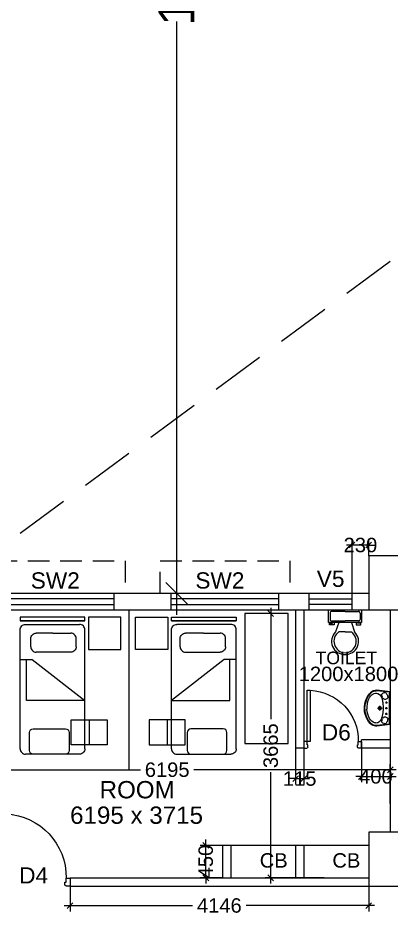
# Model space of a CAD drawing. Extents: x 7620542 to 7843793, y -6476226 to -6093835.
# Drawn here: x 7658558 to 7663738, y -6362932 to -6350490 of the extents above; entities that cross this region are included whole.
import ezdxf
from ezdxf.enums import TextEntityAlignment as Align

# ---------------------------------------------------------------- set-up
doc = ezdxf.new("R2010")
doc.units = 0
doc.header["$LTSCALE"] = 600
doc.header["$MEASUREMENT"] = 0
doc.header["$PDMODE"] = 35
for name, pattern in [('DASHED', [0.75, 0.5, -0.25]), ('HIDDEN', [0.375, 0.25, -0.125]), ('HIDDEN2', [0.1875, 0.125, -0.0625])]:
    doc.linetypes.add(name, pattern=pattern)
doc.layers.get('0').update_dxf_attribs({"linetype": 'CONTINUOUS'})
doc.layers.get('Defpoints').update_dxf_attribs({"linetype": 'CONTINUOUS'})
for name, color, linetype in [('Beds', 33, 'CONTINUOUS'), ('chajja', 7, 'CONTINUOUS'), ('Counter', 7, 'CONTINUOUS'), ('DIMEN', 5, 'CONTINUOUS'), ('DOOR', 32, 'CONTINUOUS'), ('Duct', 8, 'CONTINUOUS'), ('FURN', 32, 'CONTINUOUS'), ('joinery', 7, 'CONTINUOUS'), ('LA-column', 3, 'CONTINUOUS'), ('Room Dim', 1, 'CONTINUOUS'), ('TEXT', 6, 'CONTINUOUS'), ('Toi-Euip', 8, 'CONTINUOUS'), ('toi-fix', 46, 'CONTINUOUS'), ('Walls', 7, 'CONTINUOUS'), ('WIN', 151, 'CONTINUOUS'), ('Working Dim', 5, 'CONTINUOUS')]:
    doc.layers.add(name, color=color, linetype=linetype)
doc.styles.add('ari', font='arial.ttf')
doc.styles.add('ARIAL', font='arial.ttf')
doc.styles.get("Standard").update_dxf_attribs({"font": 'romans.shx'})
doc.linetypes.add('ZIGZAG', pattern='A,0.0001,-0.2,[131,ltypeshp.shx,S=0.2,R=0,X=-0.2,Y=0],-0.4,[131,ltypeshp.shx,S=0.2,R=180,X=0.2,Y=0],-0.2', length=0.8001)
doc.dimstyles.new('int. dim', dxfattribs={"dimtxt": 450, "dimasz": 80, "dimexe": 80, "dimexo": 0, "dimgap": 70, "dimtad": 0, "dimdec": 0, "dimzin": 12, "dimdsep": 46, "dimtxsty": 'ari', "dimblk": 'OBLIQUE', "dimcen": 2, "dimdle": 80, "dimclrd": 256, "dimclre": 256, "dimclrt": 6, "dimadec": 0, "dimazin": 0, "dimtfac": 1, "dimtdec": 0, "dimtix": 1, "dimtmove": 2, "dimatfit": 3, "dimfxl": 1, "dimtolj": 1, "dimtzin": 0, "dimlwd": -1, "dimlwe": -1, "dimarcsym": 0})
doc.dimstyles.new('STANDARD$0', dxfattribs={"dimscale": 0, "dimtxt": 150, "dimasz": 125, "dimexe": 0.75, "dimexo": 1, "dimgap": 25, "dimtad": 1, "dimdec": 0, "dimdsep": 46, "dimtxsty": 'Standard', "dimblk1": 'DOT', "dimblk2": 'DOT', "dimsah": 1, "dimcen": 2.5, "dimclrd": 1, "dimclre": 1, "dimclrt": 3, "dimadec": 0, "dimazin": 0, "dimtfac": 1, "dimtdec": 0, "dimtmove": 0, "dimatfit": 3, "dimldrblk": 'DOT', "dimfxl": 1, "dimtolj": 1, "dimtzin": 0, "dimarcsym": 0})

# ---------------------------------------------------------------- blocks, each defined once
blk = doc.blocks.new('A$C1D410D94')
at = {"layer": 'Beds', "color": 8, "linetype": 'Continuous', "ltscale": 5}
for p, q in [((-1254, -462), (-1254, 438)), ((-1254, 438), (-1204, 438)), ((-1204, -462), (-1204, 438)), ((-1204, 438), (-1204, 438)), ((-1204, 438), (-1204, -462)), ((-1153, 377), (-1154, 363)), ((-1148, 392), (-1153, 377)), ((-1141, 404), (-1148, 392)), ((-1132, 416), (-1141, 404)), ((-1121, 425), (-1132, 416)), ((-1108, 432), (-1121, 425)), ((-1094, 436), (-1108, 432)), ((-1079, 438), (-1094, 436)), ((571, 438), (-1079, 438)), ((-666, 438), (-666, 269)), ((571, 438), (586, 436)), ((586, 436), (600, 432)), ((600, 432), (612, 425)), ((612, 425), (624, 416)), ((624, 416), (633, 404)), ((633, 404), (640, 392)), ((640, 392), (645, 377)), ((645, 377), (646, 363)), ((-1154, 363), (-1154, -387)), ((-1020, 256), (-1027, 243)), ((-1010, 267), (-1020, 256)), ((-999, 277), (-1010, 267)), ((-986, 284), (-999, 277)), ((-972, 288), (-986, 284)), ((-957, 289), (-972, 288)), ((-843, 289), (-957, 289)), ((-843, 289), (-829, 288)), ((-829, 288), (-814, 284)), ((-814, 284), (-802, 277)), ((-802, 277), (-790, 267)), ((-790, 267), (-781, 256)), ((-781, 256), (-774, 243)), ((-98, 350), (-666, 350)), ((-666, 269), (-98, -462)), ((-98, -462), (-98, 350)), ((646, -387), (646, 363)), ((-1031, 229), (-1032, 214)), ((-1032, -15), (-1032, 214)), ((-1027, 243), (-1031, 229)), ((-774, 243), (-770, 229)), ((-770, 229), (-768, 214)), ((-768, -265), (-768, 214)), ((-1032, -15), (-1032, -265)), ((-1031, -280), (-1032, -265)), ((-1027, -294), (-1031, -280)), ((-1020, -307), (-1027, -294)), ((-1010, -318), (-1020, -307)), ((-999, -328), (-1010, -318)), ((-986, -335), (-999, -328)), ((-972, -339), (-986, -335)), ((-957, -340), (-972, -339)), ((-843, -340), (-957, -340)), ((-843, -340), (-829, -339)), ((-829, -339), (-814, -335)), ((-814, -335), (-802, -328)), ((-802, -328), (-790, -318)), ((-790, -318), (-781, -307)), ((-781, -307), (-774, -294)), ((-774, -294), (-770, -280)), ((-770, -280), (-768, -265)), ((-1204, -462), (-1254, -462)), ((-1153, -402), (-1154, -387)), ((-1148, -416), (-1153, -402)), ((-1141, -429), (-1148, -416)), ((-1132, -440), (-1141, -429)), ((-1121, -449), (-1132, -440)), ((-1108, -457), (-1121, -449)), ((-1094, -461), (-1108, -457)), ((-1079, -462), (-1094, -461)), ((571, -462), (-1079, -462)), ((571, -462), (586, -461)), ((586, -461), (600, -456)), ((600, -456), (612, -449)), ((612, -449), (624, -440)), ((624, -440), (633, -429)), ((633, -429), (640, -416)), ((640, -416), (645, -402)), ((645, -402), (646, -387))]:
    blk.add_line(p, q, dxfattribs=at)
at = {"layer": 'Beds', "color": 8, "linetype": 'HIDDEN', "ltscale": 100}
blk.add_line((168, -521), (518, -521), dxfattribs=at)
at = {"layer": 'Beds', "color": 8}
blk.add_lwpolyline([(646, -192), (646, 258, 0.414214), (596, 308), (346, 308, 0.414214), (296, 258), (296, -192, 0.414214), (346, -242), (596, -242, 0.414214)], format="xyb", close=True, dxfattribs=at)
at = {"layer": 'Beds', "color": 8, "linetype": 'HIDDEN', "ltscale": 100}
blk.add_lwpolyline([(518, -771), (518, -271), (168, -271), (168, -771)], close=True, dxfattribs=at)
at = {"layer": 'Beds', "color": 8, "linetype": 'Continuous', "ltscale": 5}
blk.add_lwpolyline([(-804, -512), (-804, -962), (-1254, -962), (-1254, -512)], close=True, dxfattribs=at)
blk = doc.blocks.new('1000')
at = {"layer": 'DOOR'}
for p, q in [((0, -100), (0, 0)), ((0, 0), (50, 0)), ((50, -100), (0, -100)), ((50, 0), (50, -2)), ((63, -49), (50, -49)), ((50, -49), (50, -100)), ((50, -100), (50, -901)), ((100, -100), (50, -100)), ((63, -13), (61, -13)), ((63, -13), (63, -49)), ((100, -901), (100, -100)), ((837, -13), (837, -49)), ((837, -13), (839, -13)), ((837, -49), (850, -49)), ((850, 0), (850, -2)), ((900, 0), (850, 0)), ((850, -49), (850, -100)), ((850, -100), (900, -100)), ((900, -100), (900, 0)), ((50, -901), (100, -901))]:
    blk.add_line(p, q, dxfattribs=at)
for centre, major_axis, start_param, end_param in [((50, -13), (-7.95, 7.95), 3.926991, 5.497787), ((850, -13), (7.95, 7.95), 0.785398, 2.356194)]:
    blk.add_ellipse(centre, major_axis=major_axis, ratio=1, start_param=start_param, end_param=end_param, dxfattribs=at)
at = {"layer": 'DOOR', "color": 145}
blk.add_ellipse((64, -115), major_axis=(-520, 590), ratio=1, start_param=2.464943, end_param=4.009476, dxfattribs=at)
blk = doc.blocks.new('A$C1E9F72C1')
at = {"layer": 'Toi-Euip', "color": 8}
for p, q in [((-228, 0), (-249, -186)), ((-228, 0), (228, 0)), ((228, 0), (249, -186)), ((-221, -7), (-242, -193)), ((-213, -10), (209, -10)), ((-64, -55), (-90, -55)), ((-76, -73), (-76, -40)), ((12, -55), (-15, -55)), ((-1, -73), (-1, -40)), ((1, -175), (1, -113)), ((92, -55), (65, -55)), ((79, -67), (79, -40)), ((221, -6), (242, -193)), ((-30, -145), (31, -145))]:
    blk.add_line(p, q, dxfattribs=at)
for centre, radius in [((-76, -55), 6.49), ((1, -145), 21.7), ((-1, -55), 6.49), ((79, -55), 6.49), ((1, -145), 15.6), ((1, -145), 11)]:
    blk.add_circle(centre, radius, dxfattribs=at)
for centre, radius, start, end in [((-208, 15), 24.9, 216.2215, 258.8549), ((208, 16), 26, 271.4204, 321.2513), ((-196, -77), 20.9, 116.809, 207.5092), ((-160, -68), 57.4, 198.3504, 235.0331), ((-125, -156), 127, 109.5864, 129.4018), ((-182, -101), 18, 230.4642, 309.5358), ((-164, -121), 8.67, 53.8926, 133.9597), ((-152, -67), 34.3, 68.6439, 118.0808), ((-77, -276), 168, 94.0281, 120.4098), ((-163, -122), 8.8, 329.6713, 65.4896), ((-131, -108), 8.62, 142.6961, 276.8474), ((-168, -75), 49.6, 12.807, 54.9415), ((-115, -115), 27, 106.386, 151.7285), ((-150, -73), 32.2, 330.0791, 16.0346), ((35, -906), 808, 92.48, 98.7772), ((-3, -837), 738, 84.4518, 89.7569), ((46, -401), 299, 76.1733, 85.7679), ((102, -220), 111, 24.9779, 81.9798), ((152, -73), 32.2, 163.9654, 209.9209), ((170, -75), 49.6, 125.0585, 167.193), ((117, -115), 27, 28.2715, 73.614), ((135, -107), 7.45, 281.3197, 41.7016), ((154, -67), 34.3, 61.9192, 111.3561), ((164, -122), 7.8, 112.0693, 194.8477), ((166, -121), 8.67, 46.0403, 126.1074), ((127, -156), 127, 50.5982, 70.4136), ((184, -101), 18, 230.4642, 309.5358), ((163, -68), 57.4, 304.9669, 341.6496), ((198, -77), 20.9, 332.4908, 63.191), ((-166, -197), 84, 173.0041, 196.7608), ((-141, -199), 107, 191.4479, 227.66), ((-163, -200), 78.8, 174.8598, 213.2089), ((-120, -183), 124, 208.7854, 238.1585), ((-110, -193), 95.5, 167.3454, 194.4146), ((-129, -205), 80.8, 113.6187, 156.307), ((-83, -175), 127, 199.3054, 242.2025), ((77, -165), 141, 291.6868, 328.1397), ((137, -201), 71.5, 327.5919, 23.2221), ((147, -198), 95.2, 311.9105, 2.7762), ((150, -200), 100, 311.3831, 7.6058), ((-16, -67), 289, 226.8801, 256.3199), ((-54, -136), 202, 229.3146, 253.0106), ((-13, -73), 250, 238.9436, 269.4813), ((0, -46), 305, 248.1503, 293.8049), ((-4, -83), 277, 253.1484, 282.8609), ((5, -23), 300, 266.1546, 294.5893), ((11, -60), 296, 278.977, 313.6155), ((18, -68), 278, 292.3326, 313.7827)]:
    blk.add_arc(centre, radius, start, end, dxfattribs=at)
blk = doc.blocks.new('_Oblique')
at = {"color": 0, "linetype": 'ByBlock', "lineweight": -2}
blk.add_line((-0.5, -0.5), (0.5, 0.5), dxfattribs=at)
blk = doc.blocks.new('*D240')
at = {"layer": 'Defpoints', "color": 0, "transparency": 16777216}
for p in [(7663727, -6360917), (7657533, -6361383), (7663727, -6361383, -3)]:
    blk.add_point(p, dxfattribs=at)
at = {"layer": 'Working Dim', "transparency": 16777216}
for p, q in [((7657533, -6361383), (7657533, -6360837)), ((7663727, -6361383), (7663727, -6360837)), ((7657453, -6360917), (7660260, -6360917)), ((7663807, -6360917), (7661000, -6360917))]:
    blk.add_line(p, q, dxfattribs=at)
at = {"layer": 'Working Dim', "transparency": 16777216, "xscale": 80, "yscale": 80, "zscale": 80, "rotation": 180}
blk.add_blockref('_Oblique', (7657533, -6360917), dxfattribs=at)
at = {"layer": 'Working Dim', "transparency": 16777216, "xscale": 80, "yscale": 80, "zscale": 80}
blk.add_blockref('_Oblique', (7663727, -6360917), dxfattribs=at)
at = {"layer": 'Working Dim', "color": 6, "transparency": 16777216, "insert": (7660630, -6360917), "char_height": 200, "attachment_point": 5, "style": 'ari'}
blk.add_mtext('\\A1;6195', dxfattribs=at)
blk = doc.blocks.new('*D241')
at = {"layer": 'Defpoints', "color": 0, "transparency": 16777216}
for p in [(7662068, -6358750), (7662308, -6358750, -5), (7662811, -6362415, -3)]:
    blk.add_point(p, dxfattribs=at)
at = {"layer": 'Working Dim', "transparency": 16777216}
for p, q in [((7662308, -6358750), (7661988, -6358750)), ((7662068, -6358670), (7662068, -6360214)), ((7662068, -6362495), (7662068, -6360952)), ((7662811, -6362415), (7661988, -6362415))]:
    blk.add_line(p, q, dxfattribs=at)
at = {"layer": 'Working Dim', "transparency": 16777216, "xscale": 80, "yscale": 80, "zscale": 80}
for p, rotation in [((7662068, -6358750), 90), ((7662068, -6362415), 270)]:
    blk.add_blockref('_Oblique', p, dxfattribs=dict(at, rotation=rotation))
at = {"layer": 'Working Dim', "color": 6, "transparency": 16777216, "insert": (7662068, -6360583), "char_height": 200, "attachment_point": 5, "rotation": 90, "style": 'ari'}
blk.add_mtext('\\A1;3665', dxfattribs=at)
blk = doc.blocks.new('*D433')
at = {"layer": 'Defpoints', "color": 0, "transparency": 16777216}
for p in [(7659282, -6362530, -3), (7663427, -6362530, -3), (7663427, -6362800)]:
    blk.add_point(p, dxfattribs=at)
at = {"layer": 'Working Dim', "transparency": 16777216}
for p, q in [((7659282, -6362530), (7659282, -6362880)), ((7663427, -6362530), (7663427, -6362880)), ((7659202, -6362800), (7660982, -6362800)), ((7663507, -6362800), (7661727, -6362800))]:
    blk.add_line(p, q, dxfattribs=at)
at = {"layer": 'Working Dim', "transparency": 16777216, "xscale": 80, "yscale": 80, "zscale": 80, "rotation": 180}
blk.add_blockref('_Oblique', (7659282, -6362800), dxfattribs=at)
at = {"layer": 'Working Dim', "transparency": 16777216, "xscale": 80, "yscale": 80, "zscale": 80}
blk.add_blockref('_Oblique', (7663427, -6362800), dxfattribs=at)
at = {"layer": 'Working Dim', "color": 6, "transparency": 16777216, "insert": (7661354, -6362800), "char_height": 200, "attachment_point": 5, "style": 'ari'}
blk.add_mtext('\\A1;4146', dxfattribs=at)
blk = doc.blocks.new('*D846')
at = {"layer": 'Defpoints', "color": 0, "transparency": 16777216}
for p in [(7660762, -6340395), (7660797, -6340395), (7660797, -6358470)]:
    blk.add_point(p, dxfattribs=at)
at = {"layer": 'DIMEN', "color": 8, "transparency": 16777216}
for p, q in [((7660762, -6340095), (7660762, -6348328)), ((7660797, -6340395), (7660462, -6340395)), ((7660762, -6358770), (7660762, -6350538)), ((7660797, -6358470), (7660462, -6358470))]:
    blk.add_line(p, q, dxfattribs=at)
at = {"layer": 'DIMEN', "color": 8, "transparency": 16777216, "xscale": 300, "yscale": 300, "zscale": 300}
for p, rotation in [((7660762, -6340395), 90), ((7660762, -6358470), 270)]:
    blk.add_blockref('_Oblique', p, dxfattribs=dict(at, rotation=rotation))
at = {"layer": 'DIMEN', "color": 7, "transparency": 16777216, "insert": (7660762, -6349433), "char_height": 500, "attachment_point": 5, "rotation": 90, "style": 'ari'}
blk.add_mtext('\\A1;18.08m', dxfattribs=at)
blk = doc.blocks.new('*D1792')
at = {"layer": 'Defpoints', "color": 0, "transparency": 16777216}
for p in [(7663197, -6357801), (7663427, -6357950, -5), (7663197, -6358470)]:
    blk.add_point(p, dxfattribs=at)
at = {"layer": 'Working Dim', "transparency": 16777216}
for p, q in [((7663197, -6358470), (7663197, -6357721)), ((7663427, -6357950), (7663427, -6357721)), ((7663197, -6357801), (7663117, -6357801)), ((7663427, -6357801), (7663197, -6357801)), ((7663427, -6357801), (7663507, -6357801))]:
    blk.add_line(p, q, dxfattribs=at)
at = {"layer": 'Working Dim', "transparency": 16777216, "xscale": 80, "yscale": 80, "zscale": 80}
blk.add_blockref('_Oblique', (7663197, -6357801), dxfattribs=at)
at = {"layer": 'Working Dim', "transparency": 16777216, "xscale": 80, "yscale": 80, "zscale": 80, "rotation": 180}
blk.add_blockref('_Oblique', (7663427, -6357801), dxfattribs=at)
at = {"layer": 'Working Dim', "color": 6, "transparency": 16777216, "insert": (7663312, -6357801), "char_height": 200, "attachment_point": 5, "style": 'ari'}
blk.add_mtext('\\A1;230', dxfattribs=at)
blk = doc.blocks.new('*D1796')
at = {"layer": 'Defpoints', "color": 0, "transparency": 16777216}
for p in [(7663327, -6360615), (7663727, -6360615), (7663727, -6361010)]:
    blk.add_point(p, dxfattribs=at)
at = {"layer": 'Working Dim', "transparency": 16777216}
for p, q in [((7663327, -6360615), (7663327, -6361090)), ((7663727, -6360615), (7663727, -6361090)), ((7663327, -6361010), (7663247, -6361010)), ((7663327, -6361010), (7663727, -6361010)), ((7663727, -6361010), (7663807, -6361010))]:
    blk.add_line(p, q, dxfattribs=at)
at = {"layer": 'Working Dim', "transparency": 16777216, "xscale": 80, "yscale": 80, "zscale": 80}
blk.add_blockref('_Oblique', (7663327, -6361010), dxfattribs=at)
at = {"layer": 'Working Dim', "transparency": 16777216, "xscale": 80, "yscale": 80, "zscale": 80, "rotation": 180}
blk.add_blockref('_Oblique', (7663727, -6361010), dxfattribs=at)
at = {"layer": 'Working Dim', "color": 6, "transparency": 16777216, "insert": (7663527, -6361010), "char_height": 200, "attachment_point": 5, "style": 'ari'}
blk.add_mtext('\\A1;400', dxfattribs=at)
blk = doc.blocks.new('*D1797')
at = {"layer": 'Defpoints', "color": 0, "transparency": 16777216}
for p in [(7662412, -6360615), (7662527, -6360615), (7662527, -6361040)]:
    blk.add_point(p, dxfattribs=at)
at = {"layer": 'Working Dim', "transparency": 16777216}
for p, q in [((7662412, -6360615), (7662412, -6361120)), ((7662527, -6360615), (7662527, -6361120)), ((7662412, -6361040), (7662332, -6361040)), ((7662412, -6361040), (7662527, -6361040)), ((7662527, -6361040), (7662607, -6361040))]:
    blk.add_line(p, q, dxfattribs=at)
at = {"layer": 'Working Dim', "transparency": 16777216, "xscale": 80, "yscale": 80, "zscale": 80}
blk.add_blockref('_Oblique', (7662412, -6361040), dxfattribs=at)
at = {"layer": 'Working Dim', "transparency": 16777216, "xscale": 80, "yscale": 80, "zscale": 80, "rotation": 180}
blk.add_blockref('_Oblique', (7662527, -6361040), dxfattribs=at)
at = {"layer": 'Working Dim', "color": 6, "transparency": 16777216, "insert": (7662469, -6361040), "char_height": 200, "attachment_point": 5, "style": 'ari'}
blk.add_mtext('\\A1;115', dxfattribs=at)
blk = doc.blocks.new('A$C70ED7303')
at = {"layer": 'toi-fix', "color": 8}
for p, q in [((0, 0), (229, 0)), ((229, 0), (229, -174)), ((-229, 0), (0, 0)), ((-229, -174), (-229, 0)), ((-207, -44), (-207, -131)), ((0, -22), (-185, -22)), ((0, -22), (185, -22)), ((207, -44), (207, -131)), ((229, -174), (-229, -174)), ((-218, -207), (-218, -185)), ((-218, -185), (-174, -185)), ((-153, -207), (-218, -207)), ((-185, -153), (0, -153)), ((-174, -185), (-174, -174)), ((-153, -174), (-153, -207)), ((-87, -174), (-131, -305)), ((185, -153), (0, -153)), ((87, -174), (131, -305)), ((153, -174), (153, -207)), ((153, -207), (218, -207)), ((174, -185), (174, -174)), ((218, -185), (174, -185)), ((218, -207), (218, -185)), ((0, -305), (-87, -305)), ((0, -305), (87, -305))]:
    blk.add_line(p, q, dxfattribs=at)
for centre, major_axis, start_param, end_param in [((-188, -41), (13.6, -13.6), 2.214297, 4.068888), ((188, -41), (13.6, -13.6), 0.643501, 2.498091), ((-188, -134), (-13.6, -13.6), 5.35589, 7.21048), ((188, -134), (-13.6, -13.6), 0.643501, 2.498091), ((-7, -436), (-128, -128), 4.686239, 7.105146), ((5, -435), (-113, -113), 4.541602, 7.039318), ((7, -436), (56, -172), -0.351019, 2.067888), ((-5, -435), (-113, -113), 0.814663, 3.31238)]:
    blk.add_ellipse(centre, major_axis=major_axis, ratio=1, start_param=start_param, end_param=end_param, dxfattribs=at)
blk = doc.blocks.new('*D2154')
at = {"layer": 'Defpoints', "color": 0, "transparency": 16777216}
for p in [(7661166, -6361965), (7661397, -6361965), (7661397, -6362415)]:
    blk.add_point(p, dxfattribs=at)
at = {"layer": 'Working Dim', "transparency": 16777216}
for p, q in [((7661166, -6361965), (7661166, -6361885)), ((7661397, -6361965), (7661086, -6361965)), ((7661166, -6362415), (7661166, -6361965)), ((7661397, -6362415), (7661086, -6362415)), ((7661166, -6362415), (7661166, -6362495))]:
    blk.add_line(p, q, dxfattribs=at)
at = {"layer": 'Working Dim', "transparency": 16777216, "xscale": 80, "yscale": 80, "zscale": 80}
for p, rotation in [((7661166, -6361965), 270), ((7661166, -6362415), 90)]:
    blk.add_blockref('_Oblique', p, dxfattribs=dict(at, rotation=rotation))
at = {"layer": 'Working Dim', "color": 6, "transparency": 16777216, "insert": (7661166, -6362190), "char_height": 200, "attachment_point": 5, "rotation": 90, "style": 'ari'}
blk.add_mtext('\\A1;450', dxfattribs=at)

msp = doc.modelspace()

# ---------------------------------------------------------------- linework, layer by layer
at = {"layer": 'chajja', "color": 7, "linetype": 'DASHED', "elevation": -14.83}
for points in [[(7658246.551, -6358470.454), (7658246.551, -6358020.454), (7660046.551, -6358020.454), (7660046.551, -6358470.454)], [(7660531.612, -6358470.424), (7660531.612, -6358020.424), (7662331.612, -6358020.424), (7662331.612, -6358470.424)]]:
    msp.add_lwpolyline(points, dxfattribs=at)
at = {"layer": 'Duct', "color": 8, "linetype": 'HIDDEN2', "ltscale": 10}
msp.add_line((7681859.104, -6340545.485, -14.83), (7658166.551, -6357950.454, -14.83), dxfattribs=at)
at = {"layer": 'FURN', "linetype": 'ZIGZAG', "ltscale": 8}
msp.add_line((7660102.79, -6360910.48, -14.83), (7660102.79, -6358700.48, -14.83), dxfattribs=at)
at = {"layer": 'FURN', "ltscale": 0.1, "elevation": -14.83}
msp.add_lwpolyline([(7661708.151, -6360550.469), (7662308.151, -6360550.469), (7662308.151, -6358750.469), (7661708.151, -6358750.469)], close=True, dxfattribs=at)
at = {"layer": 'LA-column', "color": 2, "elevation": -19.962}
for points in [[(7663427.052, -6358700.454), (7664177.052, -6358700.454), (7664177.052, -6357950.454), (7663427.052, -6357950.454)], [(7663427.052, -6362530.454), (7664177.052, -6362530.454), (7664177.052, -6361780.454), (7663427.052, -6361780.454)]]:
    msp.add_lwpolyline(points, close=True, dxfattribs=at)
at = {"layer": 'Walls', "linetype": 'Continuous'}
for p, q in [((7663427.142, -6358470.454, -14.83), (7658166.551, -6358470.454, -14.83)), ((7658166.551, -6358700.454, -14.83), (7663427.052, -6358700.454, -14.83)), ((7662411.612, -6358700.478, -14.83), (7662411.612, -6360615.478, -14.83)), ((7662526.612, -6358700.478, -14.83), (7662526.612, -6360615.478, -14.83)), ((7663727.058, -6360500.478, -14.83), (7663326.612, -6360500.478, -14.83)), ((7663326.612, -6360615.478, -14.83), (7663326.612, -6360500.478, -14.83)), ((7662526.612, -6360615.478, -14.83), (7662411.612, -6360615.478, -14.83)), ((7663727.058, -6360615.478, -14.83), (7663326.613, -6360615.478, -14.83)), ((7659281.55, -6362415.484, -14.83), (7659281.55, -6362530.485, -14.83)), ((7659281.55, -6362415.484, -14.83), (7663427.051, -6362415.484, -14.83)), ((7659281.55, -6362530.484, -14.83), (7663427.051, -6362530.484, -14.83))]:
    msp.add_line(p, q, dxfattribs=at)
at = {"layer": 'Walls', "elevation": -14.83, "flags": 128}
msp.add_lwpolyline([(7663727.059, -6358700.435), (7663727.058, -6361780.485)], dxfattribs=at)
at = {"layer": 'Walls', "linetype": 'Continuous', "elevation": -14.83}
msp.add_lwpolyline([(7663427.052, -6361965.484), (7661396.574, -6361965.484)], dxfattribs=at)
at = {"layer": 'WIN', "linetype": 'Continuous', "elevation": -14.83}
for points in [[(7658396.551, -6358470.454), (7658396.551, -6358700.454), (7659896.551, -6358700.454), (7659896.551, -6358470.454)], [(7660681.612, -6358470.424), (7660681.612, -6358700.424), (7662181.612, -6358700.424), (7662181.612, -6358470.424)], [(7662597.03, -6358700.431), (7663197.03, -6358700.431), (7663197.03, -6358470.431), (7662597.03, -6358470.431)], [(7658396.551, -6358547.454), (7658396.551, -6358623.454), (7659896.551, -6358623.454), (7659896.551, -6358547.454)], [(7660681.612, -6358547.424), (7660681.612, -6358623.424), (7662181.612, -6358623.424), (7662181.612, -6358547.424)], [(7662597.03, -6358619.09), (7663197.03, -6358619.09), (7663197.03, -6358551.772), (7662597.03, -6358551.772)]]:
    msp.add_lwpolyline(points, close=True, dxfattribs=at)
at = {"layer": 'Working Dim', "color": 7}
for p, q in [((7661396.574, -6361965.484, -14.83), (7661396.574, -6362415.484, -14.83)), ((7661511.574, -6361965.484, -14.83), (7661511.574, -6362415.484, -14.83)), ((7662411.574, -6361965.484, -14.83), (7662411.574, -6362415.484, -14.83)), ((7662526.574, -6361965.484, -14.83), (7662526.574, -6362415.484, -14.83))]:
    msp.add_line(p, q, dxfattribs=at)

# ---------------------------------------------------------------- block references
at = {"layer": 'Beds', "xscale": -1, "rotation": 90}
msp.add_blockref('A$C1D410D94', (7659026.48, -6360054.392, -14.83), dxfattribs=at)
at = {"layer": 'Beds', "rotation": 270}
msp.add_blockref('A$C1D410D94', (7661151.445, -6360054.392, -14.83), dxfattribs=at)
at = {"layer": 'DOOR', "linetype": 'Continuous'}
for p, xscale, yscale, zscale, rotation in [((7662526.612, -6360615.478, -14.83), -0.8888888861984247, 0.8888888880610466, 0.888888888888884, 179.9999869132508), ((7658281.55, -6362530.485, -14.83), -1.111111128702789, 1.111111129634082, 1.111111129415594, 179.9999867451644)]:
    msp.add_blockref('1000', p, dxfattribs=dict(at, xscale=xscale, yscale=yscale, zscale=zscale, rotation=rotation))
at = {"layer": 'Toi-Euip', "xscale": -1, "rotation": 270}
msp.add_blockref('A$C1E9F72C1', (7663726.529, -6360062.819, -14.83), dxfattribs=at)
at = {"layer": 'toi-fix', "linetype": 'Continuous', "rotation": 359.9999869265911}
msp.add_blockref('A$C70ED7303', (7663099.597, -6358700.454, -14.827), dxfattribs=at)

# ---------------------------------------------------------------- texts
at = {"layer": 'Counter', "color": 10, "style": 'ARIAL'}
for p in [(7662108.962, -6362273.875, -14.83), (7663117.381, -6362273.875, -14.83)]:
    msp.add_text('CB', height=200, dxfattribs=at).set_placement(p, align=Align.CENTER)
at = {"layer": 'joinery', "style": 'ari'}
for s, p in [('V5', (7662899.228, -6358380.645, -14.83)), ('SW2', (7659076.787, -6358403.561, -14.83)), ('SW2', (7661361.847, -6358403.531, -14.83)), ('D6', (7662977.848, -6360509.448, -14.83)), ('D4', (7658776.773, -6362493.94, -14.83))]:
    msp.add_text(s, height=225, dxfattribs=at).set_placement(p, align=Align.CENTER)
at = {"layer": 'Room Dim', "style": 'ARIAL'}
for s, height, p in [('1200x1800', 200, (7663147.312, -6359686.97, -14.83)), ('6195 x 3715', 240, (7660205.069, -6361666.317, -14.83))]:
    msp.add_text(s, height=height, dxfattribs=at).set_placement(p, align=Align.CENTER)
at = {"layer": 'TEXT', "color": 7, "style": 'ARIAL'}
for s, height, p in [('TOILET', 174.96, (7663117.381, -6359452.97, -14.83)), ('ROOM', 240, (7660213.441, -6361313.005, -14.83))]:
    msp.add_text(s, height=height, dxfattribs=at).set_placement(p, align=Align.CENTER)

# ---------------------------------------------------------------- dimensions: what is measured, and where the dimension line sits
at = {"layer": 'DIMEN'}
dim = msp.add_linear_dim(base=(7660762.152, -6340395.289, -9.699), p1=(7660796.802, -6358470.477, -9.699), p2=(7660796.802, -6340395.289, -9.699), angle=90, dimstyle='STANDARD$0', override={"dimscale": 1, "dimtxt": 500, "dimasz": 300, "dimexe": 300, "dimexo": 0, "dimgap": 1, "dimtad": 0, "dimdec": 2, "dimlfac": 0.001, "dimzin": 0, "dimpost": 'm', "dimtxsty": 'ari', "dimblk1": 'Oblique', "dimblk2": 'Oblique', "dimcen": 0, "dimdle": 300, "dimclrd": 8, "dimclre": 8, "dimclrt": 7, "dimadec": 2, "dimtdec": 2, "dimtmove": 2, "dimfxl": 0.75, "dimfrac": 1, "dimlwd": 65535, "dimlwe": 65535}, dxfattribs=at)
dim.commit()
dim.dimension.update_dxf_attribs({"geometry": '*D846', "text_midpoint": (7660762.152, -6349432.883, -9.699)})
at = {"layer": 'Working Dim'}
for base, p1, p2, override, picture, middle in [((7663197.03, -6357801.166, -14.83), (7663427.052, -6357950.454, -19.962), (7663197.03, -6358470.431, -14.83), {"dimtxt": 200, "dimarcsym": 1}, '*D1792', (7663312.041, -6357801.166, -14.83)), ((7662526.612, -6361039.83, -14.83), (7662411.612, -6360615.478, -14.83), (7662526.612, -6360615.472, -14.83), {"dimtxt": 200, "dimarcsym": 1}, '*D1797', (7662469.112, -6361039.83, -14.83)), ((7663727.058, -6361010.043, -14.83), (7663326.613, -6360615.478, -14.83), (7663727.058, -6360615.478, -14.83), {"dimtxt": 200, "dimarcsym": 1}, '*D1796', (7663526.836, -6361010.043, -14.83)), ((7663727.058, -6360916.768, -14.83), (7657532.552, -6361383.318, -14.83), (7663727.058, -6361383.32, -17.572), {"dimtxt": 200}, '*D240', (7660629.805, -6360916.768, -14.83)), ((7663427.051, -6362800.386, -14.83), (7659281.55, -6362530.484, -17.572), (7663427.051, -6362530.484, -17.572), {"dimtxt": 200}, '*D433', (7661354.301, -6362800.386, -14.83))]:
    dim = msp.add_linear_dim(base=base, p1=p1, p2=p2, dimstyle='int. dim', override=override, dxfattribs=at)
    dim.commit()
    dim.dimension.update_dxf_attribs({"geometry": picture, "text_midpoint": middle})
dim = msp.add_linear_dim(base=(7662067.667, -6358750.469, -14.83), p1=(7662810.705, -6362415.484, -17.572), p2=(7662308.151, -6358750.469, -20.313), angle=90, dimstyle='int. dim', override={"dimtxt": 200}, dxfattribs=at)
dim.commit()
dim.dimension.update_dxf_attribs({"geometry": '*D241', "text_midpoint": (7662067.667, -6360582.977, -14.83)})
at = {"layer": 'Working Dim', "color": 7}
dim = msp.add_linear_dim(base=(7661166.077, -6361965.484, -14.83), p1=(7661396.574, -6362415.484, -14.83), p2=(7661396.574, -6361965.484, -14.83), angle=90, dimstyle='int. dim', override={"dimtxt": 200, "dimarcsym": 1}, dxfattribs=at)
dim.commit()
dim.dimension.update_dxf_attribs({"geometry": '*D2154', "text_midpoint": (7661166.077, -6362190.484, -14.83)})

doc.saveas('drawing.dxf')
